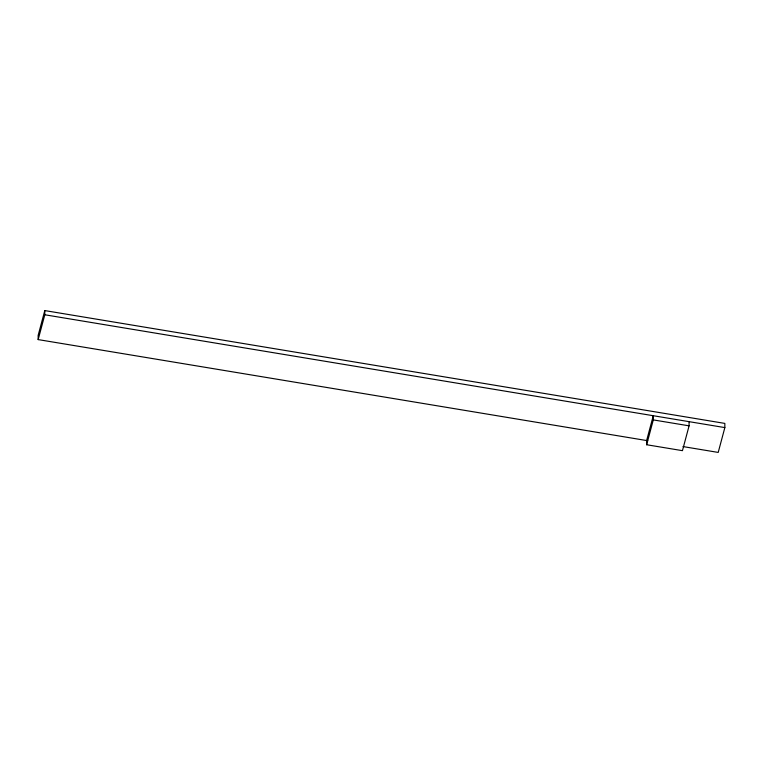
<?xml version="1.0" encoding="UTF-8"?>
<svg xmlns="http://www.w3.org/2000/svg" width="763" height="763" viewBox="0 0 763 763"><rect width="100%" height="100%" fill="white"/><g stroke="black" fill="none" stroke-linecap="round" stroke-linejoin="round"><path stroke-width="1.14" d="M682.98 446.574L718.212 452.421L724.85 427.595L724.831 423.408L44.788 310.579L38.15 335.405L38.169 339.592L647.739 440.728M38.169 339.592L44.807 314.766L44.788 310.579M646.652 444.734L653.29 419.908L653.271 415.721L646.633 440.547L646.652 444.734L682.446 450.666L689.084 425.84L689.056 421.653M44.807 314.766L724.85 427.595M653.29 419.908L689.084 425.84"/></g></svg>
